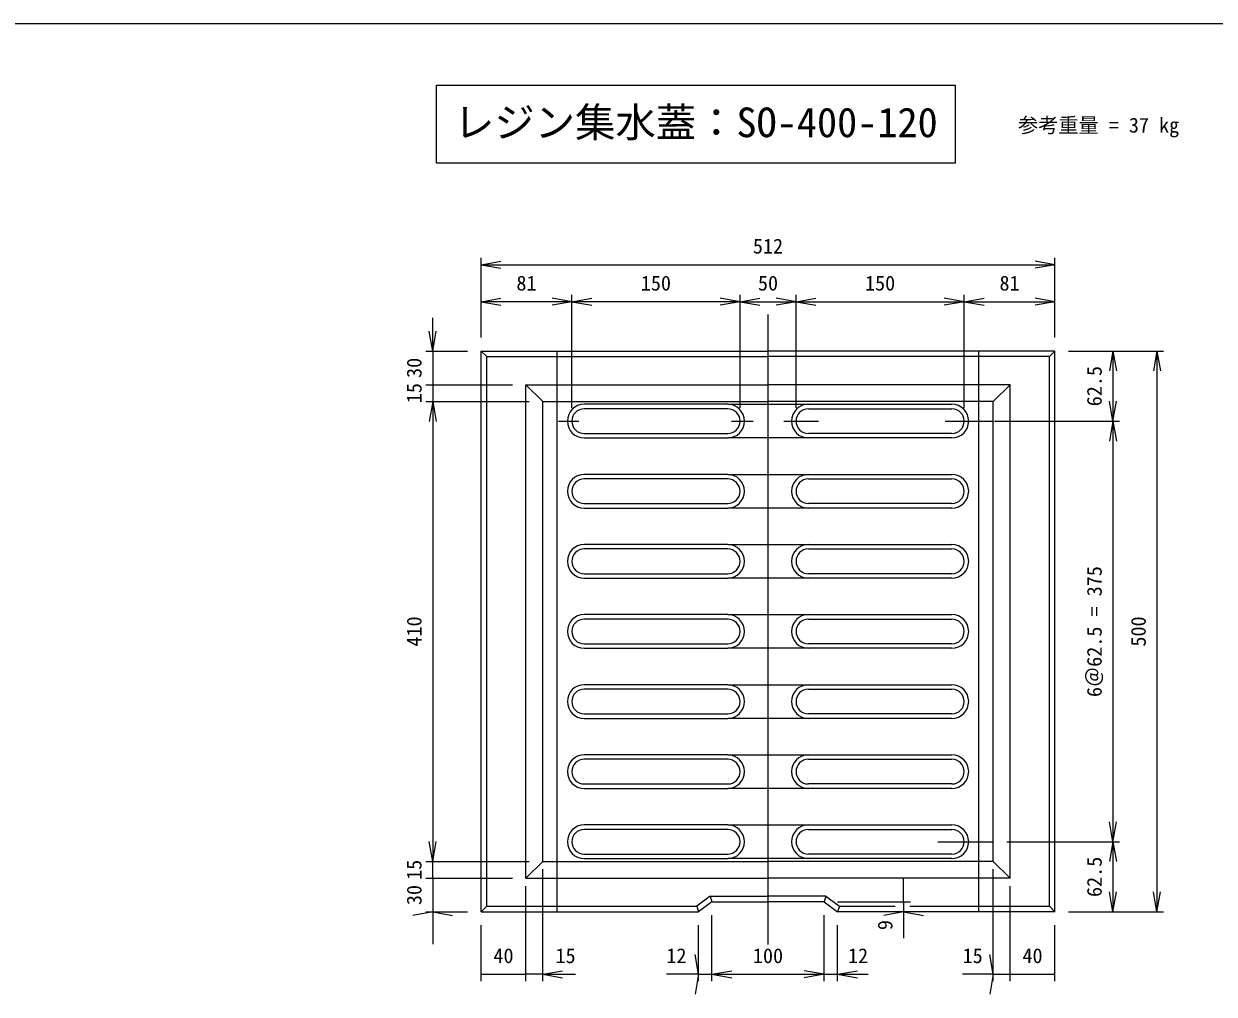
# Model space of a CAD drawing. Units: millimetres on the paper, scale 1:6. Extents: x 70 to 700, y 33 to 686.
# Drawn here: x 252.2 to 429.2, y 162.8 to 307 of the extents above; entities that cross this region are included whole.
import ezdxf
from ezdxf.enums import TextEntityAlignment as Align

# ---------------------------------------------------------------- set-up
doc = ezdxf.new("R2010")
doc.units = ezdxf.units.MM
doc.layers.add('シート4', color=4, linetype='Continuous', lineweight=18)
doc.styles.add('ＭＳ ゴシック-5.0-0.0', font='')
doc.styles.get('ＭＳ ゴシック-5.0-0.0').set_extended_font_data('ＭＳ ゴシック-5.0-0.0')

msp = doc.modelspace()

# ---------------------------------------------------------------- linework, layer by layer
at = {"layer": 'シート4', "color": 2}
for p, q in [((699.902, 307.023), (75.152, 307.023)), ((320.149, 175.071), (320.149, 258.405)), ((320.149, 258.405), (362.815, 258.405)), ((405.482, 258.405), (362.815, 258.405)), ((405.482, 175.071), (405.482, 258.405)), ((356.815, 249.821), (335.482, 249.821)), ((368.815, 249.821), (390.149, 249.821)), ((335.482, 246.155), (356.815, 246.155)), ((390.149, 246.155), (368.815, 246.155)), ((356.815, 239.405), (335.482, 239.405)), ((368.815, 239.405), (390.149, 239.405)), ((335.482, 235.738), (356.815, 235.738)), ((390.149, 235.738), (368.815, 235.738)), ((356.815, 228.988), (335.482, 228.988)), ((368.815, 228.988), (390.149, 228.988)), ((335.482, 225.321), (356.815, 225.321)), ((390.149, 225.321), (368.815, 225.321)), ((356.815, 218.571), (335.482, 218.571)), ((368.815, 218.571), (390.149, 218.571)), ((335.482, 214.905), (356.815, 214.905)), ((390.149, 214.905), (368.815, 214.905)), ((356.815, 208.155), (335.482, 208.155)), ((368.815, 208.155), (390.149, 208.155)), ((335.482, 204.488), (356.815, 204.488)), ((390.149, 204.488), (368.815, 204.488)), ((356.815, 197.738), (335.482, 197.738)), ((368.815, 197.738), (390.149, 197.738)), ((335.482, 194.071), (356.815, 194.071)), ((390.149, 194.071), (368.815, 194.071)), ((356.815, 187.321), (335.482, 187.321)), ((368.815, 187.321), (390.149, 187.321)), ((335.482, 183.655), (356.815, 183.655)), ((390.149, 183.655), (368.815, 183.655)), ((354.482, 176.571), (352.482, 175.071)), ((354.482, 176.571), (362.815, 176.571)), ((371.149, 176.571), (362.815, 176.571)), ((371.149, 176.571), (373.149, 175.071)), ((320.149, 175.071), (352.482, 175.071)), ((405.482, 175.071), (373.149, 175.071))]:
    msp.add_line(p, q, dxfattribs=at)
at = {"layer": 'シート4'}
for p, q in [((313.513, 286.323), (313.513, 297.891)), ((313.513, 297.891), (390.633, 297.891)), ((390.633, 297.891), (390.633, 286.323)), ((390.633, 286.323), (313.513, 286.323)), ((320.149, 260.405), (320.149, 272.233)), ((320.149, 271.233), (323.103, 271.754)), ((320.149, 271.233), (323.103, 270.712)), ((320.149, 271.233), (405.482, 271.233)), ((405.482, 271.233), (402.527, 271.754)), ((405.482, 271.233), (402.527, 270.712)), ((405.482, 260.405), (405.482, 272.233)), ((320.149, 265.734), (323.103, 266.255)), ((320.149, 265.734), (323.103, 265.213)), ((333.649, 265.734), (320.149, 265.734)), ((333.649, 265.734), (330.694, 266.255)), ((333.649, 265.734), (330.694, 265.213)), ((333.649, 249.988), (333.649, 266.734)), ((333.649, 265.734), (336.603, 266.255)), ((333.649, 265.734), (336.603, 265.213)), ((358.649, 265.734), (333.649, 265.734)), ((358.649, 265.734), (355.694, 266.255)), ((358.649, 265.734), (355.694, 265.213)), ((358.649, 249.988), (358.649, 266.734)), ((358.649, 265.734), (361.603, 266.255)), ((358.649, 265.734), (361.603, 265.213)), ((358.649, 265.734), (366.982, 265.734)), ((366.982, 265.734), (364.027, 266.255)), ((366.982, 265.734), (364.027, 265.213)), ((366.982, 249.988), (366.982, 266.734)), ((366.982, 265.734), (369.936, 266.255)), ((366.982, 265.734), (369.936, 265.213)), ((366.982, 265.734), (391.982, 265.734)), ((391.982, 265.734), (389.027, 266.255)), ((391.982, 265.734), (389.027, 265.213)), ((391.982, 249.988), (391.982, 266.734)), ((391.982, 265.734), (394.936, 266.255)), ((391.982, 265.734), (394.936, 265.213)), ((391.982, 265.734), (405.482, 265.734)), ((405.482, 265.734), (402.527, 266.255)), ((405.482, 265.734), (402.527, 265.213)), ((362.815, 170.235), (362.815, 263.856)), ((312.951, 258.405), (312.951, 263.325)), ((312.951, 258.405), (312.43, 261.359)), ((312.951, 258.405), (313.472, 261.359)), ((311.951, 258.405), (318.149, 258.405)), ((312.951, 258.405), (312.951, 253.405)), ((320.149, 258.405), (320.982, 257.571)), ((320.982, 175.905), (320.982, 257.571)), ((320.982, 257.571), (362.815, 257.571)), ((331.482, 175.071), (331.482, 258.405)), ((404.649, 257.571), (362.815, 257.571)), ((394.149, 175.071), (394.149, 258.405)), ((405.482, 258.405), (404.649, 257.571)), ((404.649, 175.905), (404.649, 257.571)), ((407.482, 258.405), (421.641, 258.405)), ((414.093, 258.405), (413.572, 255.45)), ((414.093, 258.405), (414.614, 255.45)), ((414.093, 258.405), (414.093, 247.988)), ((420.641, 258.405), (420.12, 255.45)), ((420.641, 258.405), (421.162, 255.45)), ((420.641, 258.405), (420.641, 175.071)), ((311.951, 253.405), (324.815, 253.405)), ((312.951, 253.405), (312.951, 250.905)), ((326.815, 253.405), (329.315, 250.905)), ((326.815, 253.405), (362.815, 253.405)), ((326.815, 180.071), (326.815, 253.405)), ((398.815, 253.405), (362.815, 253.405)), ((398.815, 253.405), (396.315, 250.905)), ((398.815, 180.071), (398.815, 253.405)), ((311.951, 250.905), (327.315, 250.905)), ((312.951, 250.905), (312.43, 247.95)), ((312.951, 250.905), (313.472, 247.95)), ((312.951, 250.905), (312.951, 182.571)), ((329.315, 250.905), (362.815, 250.905)), ((329.315, 182.571), (329.315, 250.905)), ((356.815, 250.488), (335.482, 250.488)), ((356.815, 250.488), (368.815, 250.488)), ((396.315, 250.905), (362.815, 250.905)), ((368.815, 250.488), (390.149, 250.488)), ((396.315, 182.571), (396.315, 250.905)), ((414.093, 247.988), (413.572, 250.942)), ((414.093, 247.988), (414.614, 250.942)), ((331.644, 247.988), (334.705, 247.988)), ((357.386, 247.988), (360.608, 247.988)), ((365.173, 247.988), (370.309, 247.988)), ((389.143, 247.988), (396.315, 247.988)), ((396.482, 247.988), (415.093, 247.988)), ((414.093, 247.988), (413.572, 245.034)), ((414.093, 247.988), (414.614, 245.034)), ((414.093, 247.988), (414.093, 185.488)), ((335.482, 245.488), (356.815, 245.488)), ((368.815, 245.488), (356.815, 245.488)), ((390.149, 245.488), (368.815, 245.488)), ((356.815, 240.071), (335.482, 240.071)), ((356.815, 240.071), (368.815, 240.071)), ((368.815, 240.071), (390.149, 240.071)), ((335.482, 235.071), (356.815, 235.071)), ((368.815, 235.071), (356.815, 235.071)), ((390.149, 235.071), (368.815, 235.071)), ((356.815, 229.655), (335.482, 229.655)), ((356.815, 229.655), (368.815, 229.655)), ((368.815, 229.655), (390.149, 229.655)), ((335.482, 224.655), (356.815, 224.655)), ((368.815, 224.655), (356.815, 224.655)), ((390.149, 224.655), (368.815, 224.655)), ((356.815, 219.238), (335.482, 219.238)), ((356.815, 219.238), (368.815, 219.238)), ((368.815, 219.238), (390.149, 219.238)), ((335.482, 214.238), (356.815, 214.238)), ((368.815, 214.238), (356.815, 214.238)), ((390.149, 214.238), (368.815, 214.238)), ((356.815, 208.821), (335.482, 208.821)), ((356.815, 208.821), (368.815, 208.821)), ((368.815, 208.821), (390.149, 208.821)), ((335.482, 203.821), (356.815, 203.821)), ((368.815, 203.821), (356.815, 203.821)), ((390.149, 203.821), (368.815, 203.821)), ((356.815, 198.405), (335.482, 198.405)), ((356.815, 198.405), (368.815, 198.405)), ((368.815, 198.405), (390.149, 198.405)), ((335.482, 193.405), (356.815, 193.405)), ((368.815, 193.405), (356.815, 193.405)), ((390.149, 193.405), (368.815, 193.405)), ((356.815, 187.988), (335.482, 187.988)), ((356.815, 187.988), (368.815, 187.988)), ((368.815, 187.988), (390.149, 187.988)), ((414.093, 185.488), (413.572, 188.442)), ((414.093, 185.488), (414.614, 188.442)), ((312.951, 182.571), (312.43, 185.526)), ((312.951, 182.571), (313.472, 185.526)), ((388.06, 185.488), (396.315, 185.488)), ((398.315, 185.488), (415.093, 185.488)), ((414.093, 185.488), (413.572, 182.534)), ((414.093, 185.488), (414.614, 182.534)), ((414.093, 185.488), (414.093, 175.071)), ((311.951, 182.571), (327.315, 182.571)), ((312.951, 180.071), (312.951, 182.571)), ((329.315, 182.571), (326.815, 180.071)), ((329.315, 182.571), (362.815, 182.571)), ((335.482, 182.988), (356.815, 182.988)), ((368.815, 182.988), (356.815, 182.988)), ((396.315, 182.571), (362.815, 182.571)), ((390.149, 182.988), (368.815, 182.988)), ((396.315, 182.571), (398.815, 180.071)), ((329.315, 164.795), (329.315, 181.405)), ((396.315, 164.795), (396.315, 181.405)), ((311.951, 180.071), (324.815, 180.071)), ((312.951, 180.071), (312.951, 175.071)), ((326.815, 180.071), (362.815, 180.071)), ((326.815, 164.795), (326.815, 178.905)), ((398.815, 180.071), (362.815, 180.071)), ((382.982, 176.571), (382.982, 180.069)), ((398.815, 164.795), (398.815, 178.905)), ((354.204, 177.405), (352.204, 175.905)), ((354.204, 177.405), (354.482, 176.571)), ((354.204, 177.405), (362.815, 177.405)), ((371.426, 177.405), (362.815, 177.405)), ((371.426, 177.405), (371.149, 176.571)), ((371.426, 177.405), (373.426, 175.905)), ((414.093, 175.071), (413.572, 178.026)), ((414.093, 175.071), (414.614, 178.026)), ((420.641, 175.071), (420.12, 178.026)), ((420.641, 175.071), (421.162, 178.026)), ((320.982, 175.905), (320.149, 175.071)), ((320.982, 175.905), (352.204, 175.905)), ((352.204, 175.905), (352.482, 175.071)), ((373.149, 176.571), (383.982, 176.571)), ((373.426, 175.905), (373.149, 175.071)), ((373.426, 175.905), (381.717, 175.905)), ((382.982, 176.571), (382.982, 175.071)), ((383.886, 175.905), (404.649, 175.905)), ((404.649, 175.905), (405.482, 175.071)), ((312.951, 175.071), (309.996, 174.55)), ((311.951, 175.071), (318.149, 175.071)), ((312.951, 175.071), (315.905, 174.55)), ((312.951, 175.071), (312.951, 170.28)), ((354.482, 164.795), (354.482, 174.571)), ((371.149, 164.795), (371.149, 174.571)), ((382.982, 175.071), (380.028, 174.55)), ((382.982, 175.071), (380.028, 174.55)), ((382.982, 175.071), (385.937, 174.55)), ((382.982, 175.071), (382.982, 171.157)), ((382.982, 175.071), (385.937, 174.55)), ((382.982, 175.071), (382.982, 172.362)), ((407.482, 175.071), (421.641, 175.071)), ((320.149, 164.795), (320.149, 173.071)), ((352.482, 164.795), (352.482, 173.071)), ((373.149, 164.795), (373.149, 173.071)), ((405.482, 164.795), (405.482, 173.071)), ((352.482, 165.795), (351.961, 168.749)), ((396.315, 165.795), (395.794, 168.749)), ((320.149, 165.795), (326.815, 165.795)), ((329.315, 165.795), (326.815, 165.795)), ((329.315, 165.795), (332.27, 166.316)), ((329.315, 165.795), (332.27, 165.274)), ((329.315, 165.795), (334.21, 165.795)), ((352.482, 165.795), (347.695, 165.795)), ((352.482, 165.795), (351.961, 162.84)), ((352.482, 165.795), (354.482, 165.795)), ((354.482, 165.795), (357.436, 166.316)), ((354.482, 165.795), (357.436, 165.274)), ((354.482, 165.795), (371.149, 165.795)), ((371.149, 165.795), (368.194, 166.316)), ((371.149, 165.795), (368.194, 165.274)), ((371.149, 165.795), (373.149, 165.795)), ((373.149, 165.795), (376.103, 166.316)), ((373.149, 165.795), (376.103, 165.274)), ((373.149, 165.795), (377.708, 165.795)), ((396.315, 165.795), (391.747, 165.795)), ((396.315, 165.795), (395.794, 162.84)), ((396.315, 165.795), (398.815, 165.795)), ((398.815, 165.795), (405.482, 165.795))]:
    msp.add_line(p, q, dxfattribs=at)
for centre, start, end in [((335.482, 247.988), 90, 270), ((356.815, 247.988), 270, 90), ((368.815, 247.988), 90, 270), ((390.149, 247.988), 270, 90), ((335.482, 237.571), 90, 270), ((356.815, 237.571), 270, 90), ((368.815, 237.571), 90, 270), ((390.149, 237.571), 270, 90), ((335.482, 227.155), 90, 270), ((356.815, 227.155), 270, 90), ((368.815, 227.155), 90, 270), ((390.149, 227.155), 270, 90), ((335.482, 216.738), 90, 270), ((356.815, 216.738), 270, 90), ((368.815, 216.738), 90, 270), ((390.149, 216.738), 270, 90), ((335.482, 206.321), 90, 270), ((356.815, 206.321), 270, 90), ((368.815, 206.321), 90, 270), ((390.149, 206.321), 270, 90), ((335.482, 195.905), 90, 270), ((356.815, 195.905), 270, 90), ((368.815, 195.905), 90, 270), ((390.149, 195.905), 270, 90), ((335.482, 185.488), 90, 270), ((356.815, 185.488), 270, 90), ((368.815, 185.488), 90, 270), ((390.149, 185.488), 270, 90)]:
    msp.add_arc(centre, 2.5, start, end, dxfattribs=at)
at = {"layer": 'シート4', "color": 2}
for centre, start, end in [((335.482, 247.988), 90, 270), ((356.815, 247.988), 270, 90), ((368.815, 247.988), 90, 270), ((390.149, 247.988), 270, 90), ((335.482, 237.571), 90, 270), ((356.815, 237.571), 270, 90), ((368.815, 237.571), 90, 270), ((390.149, 237.571), 270, 90), ((335.482, 227.155), 90, 270), ((356.815, 227.155), 270, 90), ((368.815, 227.155), 90, 270), ((390.149, 227.155), 270, 90), ((335.482, 216.738), 90, 270), ((356.815, 216.738), 270, 90), ((368.815, 216.738), 90, 270), ((390.149, 216.738), 270, 90), ((335.482, 206.321), 90, 270), ((356.815, 206.321), 270, 90), ((368.815, 206.321), 90, 270), ((390.149, 206.321), 270, 90), ((335.482, 195.905), 90, 270), ((356.815, 195.905), 270, 90), ((368.815, 195.905), 90, 270), ((390.149, 195.905), 270, 90), ((335.482, 185.488), 90, 270), ((356.815, 185.488), 270, 90), ((368.815, 185.488), 90, 270), ((390.149, 185.488), 270, 90)]:
    msp.add_arc(centre, 1.833, start, end, dxfattribs=at)

# ---------------------------------------------------------------- texts
at = {"layer": 'シート4', "color": 7, "style": 'ＭＳ ゴシック-5.0-0.0'}
for s, height, p in [('レジン集水蓋：SO-400-120', 4.399, (316.121, 288.861)), ('参考重量 = 37 kg', 2.199, (399.986, 290.205)), ('512', 2.199, (360.565, 272.233)), ('81', 2.199, (325.399, 266.734)), ('150', 2.199, (343.899, 266.734)), ('50', 2.199, (361.315, 266.734)), ('150', 2.199, (377.232, 266.734)), ('81', 2.199, (397.232, 266.734)), ('40', 2.199, (321.982, 166.795)), ('15', 2.199, (331.21, 166.795)), ('12', 2.199, (347.695, 166.795)), ('100', 2.199, (360.565, 166.795)), ('12', 2.199, (374.708, 166.795)), ('15', 2.199, (391.747, 166.795)), ('40', 2.199, (400.649, 166.795))]:
    msp.add_text(s, height=height, dxfattribs=at).set_placement(p, align=Align.BOTTOM_LEFT)
for s, p in [('30', (311.951, 254.405)), ('62.5', (413.093, 250.196)), ('15', (311.951, 250.655)), ('6＠62.5 = 375', (413.093, 206.988)), ('410', (311.951, 214.488)), ('500', (419.641, 214.488)), ('15', (311.951, 179.821)), ('62.5', (413.093, 177.28)), ('30', (311.951, 176.071)), ('9', (381.982, 172.362))]:
    msp.add_text(s, height=2.199, rotation=90, dxfattribs=at).set_placement(p, align=Align.BOTTOM_LEFT)

doc.saveas('drawing.dxf')
